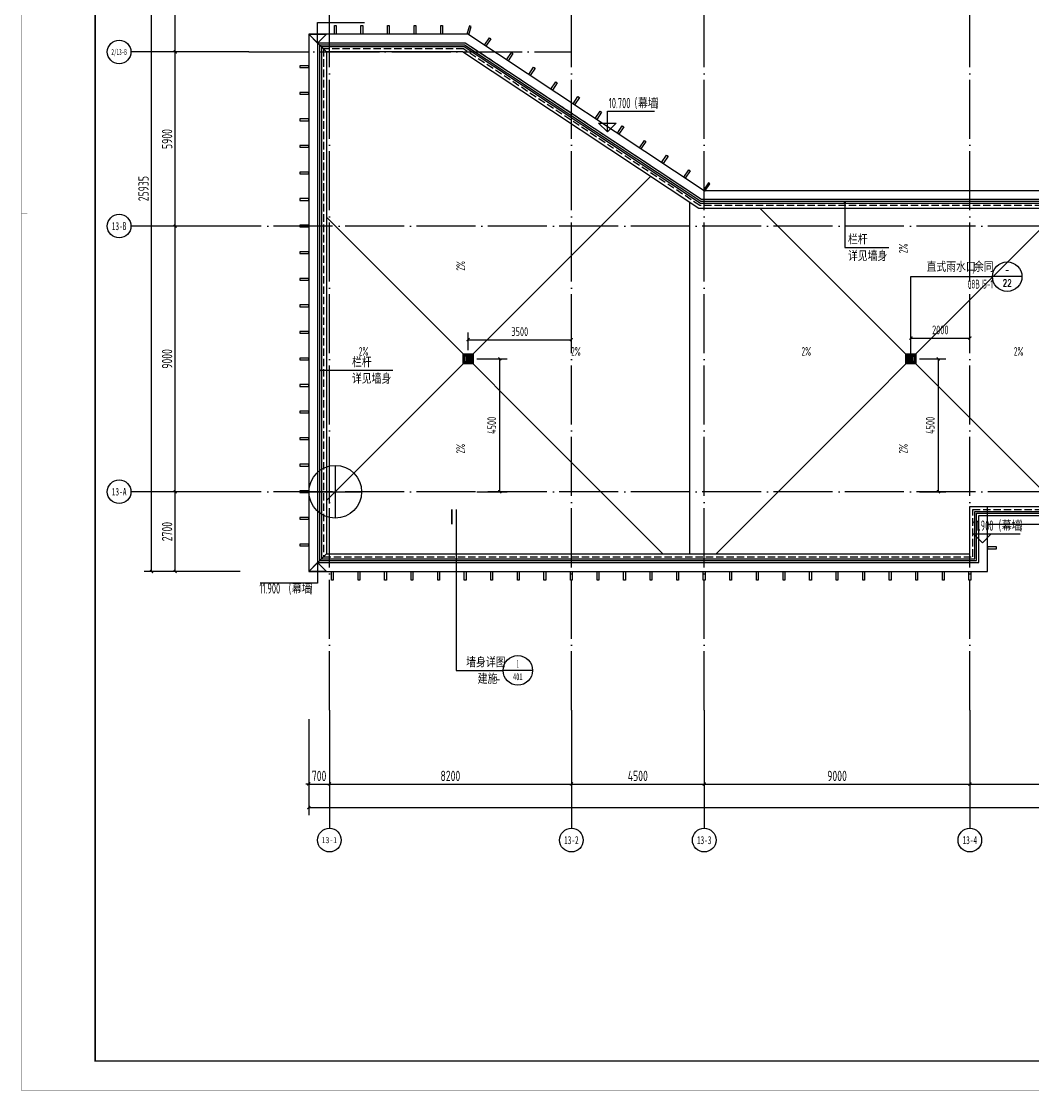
# Model space of a CAD drawing. Extents: x -228436 to 200315, y -41539 to 163917.
# Drawn here: x -10637 to 23627, y 104512 to 140735 of the extents above; entities that cross this region are included whole.
import ezdxf
from ezdxf.enums import TextEntityAlignment as Align

# ---------------------------------------------------------------- set-up
doc = ezdxf.new("R2010")
doc.units = 0
doc.header["$LTSCALE"] = 1000
doc.header["$MEASUREMENT"] = 0
doc.linetypes.add('X-104 13#平面$0$DASH', pattern=[0.35, 0.25, -0.1])
doc.linetypes.add('X-104 13#平面$0$DOTE', pattern=[2.42, 2, -0.2, 0.02, -0.2])
for name, color, linetype in [('01-标注_尺寸', 124, 'Continuous'), ('01-标注_符号', 200, 'Continuous'), ('02-TEXT_标注', 130, 'Continuous'), ('13#楼幕墙$0$A-C_幕墙龙骨', 133, 'Continuous'), ('13#楼幕墙$0$A-C_玻璃幕墙', 140, 'Continuous'), ('AXIS_TEXT', 7, 'Continuous'), ('X-104 13#平面$0$01-标注_标高', 200, 'Continuous'), ('X-104 13#平面$0$01-标注_符号', 200, 'Continuous'), ('X-104 13#平面$0$01-标注_轴线坐标', 132, 'Continuous'), ('X-104 13#平面$0$02-TEXT_标注', 130, 'Continuous'), ('X-104 13#平面$0$02-TEXT_轴号', 7, 'Continuous'), ('X-104 13#平面$0$A-E_栏杆', 232, 'Continuous'), ('X-104 13#平面$0$A-O_分水线', 127, 'Continuous'), ('X-104 13#平面$0$A-O_屋面', 201, 'Continuous'), ('X-104 13#平面$0$A-TECH_结构', 21, 'Continuous'), ('X-104 13#平面$0$A_AXIS-轴线', 36, 'X-104 13#平面$0$DOTE'), ('X-104 13#平面$0$X-104 13#平面$0$A-TECH_结构', 21, 'Continuous')]:
    doc.layers.add(name, color=color, linetype=linetype)
doc.layers.add('13#楼幕墙$0$04-不打印_辅助线', color=165, linetype='Continuous', plot=False)
doc.styles.add('_TCH_DIM', font='ros1.shx', dxfattribs={"width": 0.8, "bigfont": 'jd.shx'})
doc.styles.add('_TCH_DIM_T3', font='ros1.shx', dxfattribs={"width": 0.705882, "bigfont": 'jd.shx'})
doc.styles.add('_TCH_LABEL', font='COMPLEX.shx', dxfattribs={"width": 0.8, "bigfont": 'GBCBIG.shx'})
doc.styles.add('COMPLEX', font='COMPLEX')
doc.styles.add('X-104 13#平面$0$_TCH_AXIS', font='STXIHEI_0.TTF', dxfattribs={"width": 0.75})
doc.styles.add('X-104 13#平面$0$_TCH_DIM', font='ros1.shx', dxfattribs={"width": 0.8, "bigfont": 'jd.shx'})
doc.styles.add('X-104 13#平面$0$_TCH_DIM_T3', font='ros1.shx', dxfattribs={"width": 0.8, "bigfont": 'jd.shx'})
doc.styles.add('X-104 13#平面$0$_TCH_LABEL', font='STXIHEI_0.TTF', dxfattribs={"width": 0.75})
doc.dimstyles.new('_TCH_ARCH&&100', dxfattribs={"dimtxt": 297.5, "dimasz": 100, "dimexe": 250, "dimexo": 300, "dimgap": 126.25, "dimtad": 1, "dimdec": 0, "dimzin": 0, "dimdsep": 46, "dimtxsty": '_TCH_DIM_T3', "dimblk": 'ARCHTICK', "dimcen": 0.09, "dimclrt": 7, "dimazin": 2, "dimtfac": 1, "dimtdec": 0, "dimtix": 1, "dimtmove": 2, "dimatfit": 3, "dimfxl": 0, "dimtolj": 1, "dimtzin": 0, "dimarcsym": 0})
doc.dimstyles.new('X-104 13#平面$0$_TCH_ARCH&&100', dxfattribs={"dimtxt": 350, "dimasz": 100, "dimexe": 250, "dimexo": 300, "dimgap": 100, "dimtad": 1, "dimdec": 0, "dimzin": 0, "dimdsep": 46, "dimtxsty": 'X-104 13#平面$0$_TCH_DIM_T3', "dimblk": 'X-104 13#平面$0$_ArchTick', "dimcen": 0.09, "dimclrt": 7, "dimazin": 2, "dimtfac": 1, "dimtdec": 0, "dimtix": 1, "dimtmove": 2, "dimatfit": 3, "dimfxl": 0, "dimtolj": 1, "dimtzin": 0, "dimarcsym": 0})

# ---------------------------------------------------------------- blocks, each defined once
blk = doc.blocks.new('图框-A1')
for points, const_width in [([(0, 0), (841, 0), (841, 594), (0, 594)], 0.05), ([(766, 584), (25, 584), (25, 10), (766, 10)], 0.5)]:
    blk.add_lwpolyline(points, close=True, dxfattribs=dict(const_width=const_width))
at = {"const_width": 0.05}
blk.add_lwpolyline([(0, 297), (2, 297)], dxfattribs=at)
blk = doc.blocks.new('_AXISO')
blk.add_circle((0, 0), 0.5)
at = {"layer": 'AXIS_TEXT', "style": 'COMPLEX', "width": 1.041667}
blk.add_attdef('A', text='', height=0.56, dxfattribs=at).set_placement((-0.25, -0.28), (0.25, -0.28), align=Align.FIT)
blk = doc.blocks.new('X-104 13#平面$0$_ArchTick')
at = {"color": 0, "linetype": 'ByBlock', "const_width": 0.4}
blk.add_lwpolyline([(-0.5, -0.5), (0.5, 0.5)], dxfattribs=at)
blk = doc.blocks.new('*D767')
at = {"layer": 'Defpoints', "color": 0, "transparency": 16777216}
for p in [(-6225, 23235), (-2925, 23235), (-2925, -2700)]:
    blk.add_point(p, dxfattribs=at)
at = {"layer": 'X-104 13#平面$0$01-标注_轴线坐标', "color": 0, "lineweight": -2, "transparency": 16777216}
for p, q in [((-3225, 23235), (-6475, 23235)), ((-6225, -2700), (-6225, 23235)), ((-3225, -2700), (-6475, -2700))]:
    blk.add_line(p, q, dxfattribs=at)
at = {"layer": 'X-104 13#平面$0$01-标注_轴线坐标', "color": 0, "lineweight": -2, "transparency": 16777216, "xscale": 100, "yscale": 100, "zscale": 100}
for p, rotation in [((-6225, 23235), 90), ((-6225, -2700), 270)]:
    blk.add_blockref('X-104 13#平面$0$_ArchTick', p, dxfattribs=dict(at, rotation=rotation))
at = {"layer": 'X-104 13#平面$0$01-标注_轴线坐标', "color": 7, "transparency": 16777216, "insert": (-6500, 10268), "char_height": 350, "attachment_point": 5, "rotation": 90, "style": 'X-104 13#平面$0$_TCH_DIM_T3'}
blk.add_mtext('\\A1;25935', dxfattribs=at)
blk = doc.blocks.new('*D768')
at = {"layer": 'Defpoints', "color": 0, "transparency": 16777216}
for p in [(-5425, 0), (-2925, 0), (-2925, -2700)]:
    blk.add_point(p, dxfattribs=at)
at = {"layer": 'X-104 13#平面$0$01-标注_轴线坐标', "color": 0, "lineweight": -2, "transparency": 16777216}
for p, q in [((-3225, 0), (-5675, 0)), ((-5425, -2700), (-5425, 0)), ((-3225, -2700), (-5675, -2700))]:
    blk.add_line(p, q, dxfattribs=at)
at = {"layer": 'X-104 13#平面$0$01-标注_轴线坐标', "color": 0, "lineweight": -2, "transparency": 16777216, "xscale": 100, "yscale": 100, "zscale": 100}
for p, rotation in [((-5425, 0), 90), ((-5425, -2700), 270)]:
    blk.add_blockref('X-104 13#平面$0$_ArchTick', p, dxfattribs=dict(at, rotation=rotation))
at = {"layer": 'X-104 13#平面$0$01-标注_轴线坐标', "color": 7, "transparency": 16777216, "insert": (-5700, -1350), "char_height": 350, "attachment_point": 5, "rotation": 90, "style": 'X-104 13#平面$0$_TCH_DIM_T3'}
blk.add_mtext('\\A1;2700', dxfattribs=at)
blk = doc.blocks.new('*D769')
at = {"layer": 'Defpoints', "color": 0, "transparency": 16777216}
for p in [(-5425, 9000), (-2925, 9000), (-2925, 0)]:
    blk.add_point(p, dxfattribs=at)
at = {"layer": 'X-104 13#平面$0$01-标注_轴线坐标', "color": 0, "lineweight": -2, "transparency": 16777216}
for p, q in [((-3225, 9000), (-5675, 9000)), ((-5425, 0), (-5425, 9000)), ((-3225, 0), (-5675, 0))]:
    blk.add_line(p, q, dxfattribs=at)
at = {"layer": 'X-104 13#平面$0$01-标注_轴线坐标', "color": 0, "lineweight": -2, "transparency": 16777216, "xscale": 100, "yscale": 100, "zscale": 100}
for p, rotation in [((-5425, 9000), 90), ((-5425, 0), 270)]:
    blk.add_blockref('X-104 13#平面$0$_ArchTick', p, dxfattribs=dict(at, rotation=rotation))
at = {"layer": 'X-104 13#平面$0$01-标注_轴线坐标', "color": 7, "transparency": 16777216, "insert": (-5700, 4500), "char_height": 350, "attachment_point": 5, "rotation": 90, "style": 'X-104 13#平面$0$_TCH_DIM_T3'}
blk.add_mtext('\\A1;9000', dxfattribs=at)
blk = doc.blocks.new('*D770')
at = {"layer": 'Defpoints', "color": 0, "transparency": 16777216}
for p in [(-5425, 14900), (-2925, 14900), (-2925, 9000)]:
    blk.add_point(p, dxfattribs=at)
at = {"layer": 'X-104 13#平面$0$01-标注_轴线坐标', "color": 0, "lineweight": -2, "transparency": 16777216}
for p, q in [((-3225, 14900), (-5675, 14900)), ((-5425, 9000), (-5425, 14900)), ((-3225, 9000), (-5675, 9000))]:
    blk.add_line(p, q, dxfattribs=at)
at = {"layer": 'X-104 13#平面$0$01-标注_轴线坐标', "color": 0, "lineweight": -2, "transparency": 16777216, "xscale": 100, "yscale": 100, "zscale": 100}
for p, rotation in [((-5425, 14900), 90), ((-5425, 9000), 270)]:
    blk.add_blockref('X-104 13#平面$0$_ArchTick', p, dxfattribs=dict(at, rotation=rotation))
at = {"layer": 'X-104 13#平面$0$01-标注_轴线坐标', "color": 7, "transparency": 16777216, "insert": (-5700, 11950), "char_height": 350, "attachment_point": 5, "rotation": 90, "style": 'X-104 13#平面$0$_TCH_DIM_T3'}
blk.add_mtext('\\A1;5900', dxfattribs=at)
blk = doc.blocks.new('*D771')
at = {"layer": 'Defpoints', "color": 0, "transparency": 16777216}
for p in [(-5425, 18000), (-2925, 18000), (-2925, 14900)]:
    blk.add_point(p, dxfattribs=at)
at = {"layer": 'X-104 13#平面$0$01-标注_轴线坐标', "color": 0, "lineweight": -2, "transparency": 16777216}
for p, q in [((-3225, 18000), (-5675, 18000)), ((-5425, 14900), (-5425, 18000)), ((-3225, 14900), (-5675, 14900))]:
    blk.add_line(p, q, dxfattribs=at)
at = {"layer": 'X-104 13#平面$0$01-标注_轴线坐标', "color": 0, "lineweight": -2, "transparency": 16777216, "xscale": 100, "yscale": 100, "zscale": 100}
for p, rotation in [((-5425, 18000), 90), ((-5425, 14900), 270)]:
    blk.add_blockref('X-104 13#平面$0$_ArchTick', p, dxfattribs=dict(at, rotation=rotation))
at = {"layer": 'X-104 13#平面$0$01-标注_轴线坐标', "color": 7, "transparency": 16777216, "insert": (-5700, 16450), "char_height": 350, "attachment_point": 5, "rotation": 90, "style": 'X-104 13#平面$0$_TCH_DIM_T3'}
blk.add_mtext('\\A1;3100', dxfattribs=at)
blk = doc.blocks.new('*D773')
at = {"layer": 'Defpoints', "color": 0, "transparency": 16777216}
for p in [(-900, -7401), (58400, -7401), (58400, -10701)]:
    blk.add_point(p, dxfattribs=at)
at = {"layer": 'X-104 13#平面$0$01-标注_轴线坐标', "color": 0, "lineweight": -2, "transparency": 16777216}
for p, q in [((-900, -7701), (-900, -10951)), ((58400, -7701), (58400, -10951)), ((-900, -10701), (58400, -10701))]:
    blk.add_line(p, q, dxfattribs=at)
at = {"layer": 'X-104 13#平面$0$01-标注_轴线坐标', "color": 0, "lineweight": -2, "transparency": 16777216, "xscale": 100, "yscale": 100, "zscale": 100, "rotation": 180}
blk.add_blockref('X-104 13#平面$0$_ArchTick', (-900, -10701), dxfattribs=at)
at = {"layer": 'X-104 13#平面$0$01-标注_轴线坐标', "color": 0, "lineweight": -2, "transparency": 16777216, "xscale": 100, "yscale": 100, "zscale": 100}
blk.add_blockref('X-104 13#平面$0$_ArchTick', (58400, -10701), dxfattribs=at)
at = {"layer": 'X-104 13#平面$0$01-标注_轴线坐标', "color": 7, "transparency": 16777216, "insert": (28750, -10426), "char_height": 350, "attachment_point": 5, "style": 'X-104 13#平面$0$_TCH_DIM_T3'}
blk.add_mtext('\\A1;59300', dxfattribs=at)
blk = doc.blocks.new('*D774')
at = {"layer": 'Defpoints', "color": 0, "transparency": 16777216}
for p in [(-900, -7401), (-200, -7401), (-200, -9901)]:
    blk.add_point(p, dxfattribs=at)
at = {"layer": 'X-104 13#平面$0$01-标注_轴线坐标', "color": 0, "lineweight": -2, "transparency": 16777216}
for p, q in [((-900, -7701), (-900, -10151)), ((-200, -7701), (-200, -10151)), ((-900, -9901), (-1000, -9901)), ((-900, -9901), (-200, -9901)), ((-200, -9901), (-100, -9901))]:
    blk.add_line(p, q, dxfattribs=at)
at = {"layer": 'X-104 13#平面$0$01-标注_轴线坐标', "color": 0, "lineweight": -2, "transparency": 16777216, "xscale": 100, "yscale": 100, "zscale": 100}
blk.add_blockref('X-104 13#平面$0$_ArchTick', (-900, -9901), dxfattribs=at)
at = {"layer": 'X-104 13#平面$0$01-标注_轴线坐标', "color": 0, "lineweight": -2, "transparency": 16777216, "xscale": 100, "yscale": 100, "zscale": 100, "rotation": 180}
blk.add_blockref('X-104 13#平面$0$_ArchTick', (-200, -9901), dxfattribs=at)
at = {"layer": 'X-104 13#平面$0$01-标注_轴线坐标', "color": 7, "transparency": 16777216, "insert": (-550, -9626), "char_height": 350, "attachment_point": 5, "style": 'X-104 13#平面$0$_TCH_DIM_T3'}
blk.add_mtext('\\A1;700', dxfattribs=at)
blk = doc.blocks.new('*D775')
at = {"layer": 'Defpoints', "color": 0, "transparency": 16777216}
for p in [(-200, -7401), (8000, -7401), (8000, -9901)]:
    blk.add_point(p, dxfattribs=at)
at = {"layer": 'X-104 13#平面$0$01-标注_轴线坐标', "color": 0, "lineweight": -2, "transparency": 16777216}
for p, q in [((-200, -7701), (-200, -10151)), ((8000, -7701), (8000, -10151)), ((-200, -9901), (8000, -9901))]:
    blk.add_line(p, q, dxfattribs=at)
at = {"layer": 'X-104 13#平面$0$01-标注_轴线坐标', "color": 0, "lineweight": -2, "transparency": 16777216, "xscale": 100, "yscale": 100, "zscale": 100, "rotation": 180}
blk.add_blockref('X-104 13#平面$0$_ArchTick', (-200, -9901), dxfattribs=at)
at = {"layer": 'X-104 13#平面$0$01-标注_轴线坐标', "color": 0, "lineweight": -2, "transparency": 16777216, "xscale": 100, "yscale": 100, "zscale": 100}
blk.add_blockref('X-104 13#平面$0$_ArchTick', (8000, -9901), dxfattribs=at)
at = {"layer": 'X-104 13#平面$0$01-标注_轴线坐标', "color": 7, "transparency": 16777216, "insert": (3900, -9626), "char_height": 350, "attachment_point": 5, "style": 'X-104 13#平面$0$_TCH_DIM_T3'}
blk.add_mtext('\\A1;8200', dxfattribs=at)
blk = doc.blocks.new('*D776')
at = {"layer": 'Defpoints', "color": 0, "transparency": 16777216}
for p in [(8000, -7401), (12500, -7401), (12500, -9901)]:
    blk.add_point(p, dxfattribs=at)
at = {"layer": 'X-104 13#平面$0$01-标注_轴线坐标', "color": 0, "lineweight": -2, "transparency": 16777216}
for p, q in [((8000, -7701), (8000, -10151)), ((12500, -7701), (12500, -10151)), ((8000, -9901), (12500, -9901))]:
    blk.add_line(p, q, dxfattribs=at)
at = {"layer": 'X-104 13#平面$0$01-标注_轴线坐标', "color": 0, "lineweight": -2, "transparency": 16777216, "xscale": 100, "yscale": 100, "zscale": 100, "rotation": 180}
blk.add_blockref('X-104 13#平面$0$_ArchTick', (8000, -9901), dxfattribs=at)
at = {"layer": 'X-104 13#平面$0$01-标注_轴线坐标', "color": 0, "lineweight": -2, "transparency": 16777216, "xscale": 100, "yscale": 100, "zscale": 100}
blk.add_blockref('X-104 13#平面$0$_ArchTick', (12500, -9901), dxfattribs=at)
at = {"layer": 'X-104 13#平面$0$01-标注_轴线坐标', "color": 7, "transparency": 16777216, "insert": (10250, -9626), "char_height": 350, "attachment_point": 5, "style": 'X-104 13#平面$0$_TCH_DIM_T3'}
blk.add_mtext('\\A1;4500', dxfattribs=at)
blk = doc.blocks.new('*D777')
at = {"layer": 'Defpoints', "color": 0, "transparency": 16777216}
for p in [(12500, -7401), (21500, -7401), (21500, -9901)]:
    blk.add_point(p, dxfattribs=at)
at = {"layer": 'X-104 13#平面$0$01-标注_轴线坐标', "color": 0, "lineweight": -2, "transparency": 16777216}
for p, q in [((12500, -7701), (12500, -10151)), ((21500, -7701), (21500, -10151)), ((12500, -9901), (21500, -9901))]:
    blk.add_line(p, q, dxfattribs=at)
at = {"layer": 'X-104 13#平面$0$01-标注_轴线坐标', "color": 0, "lineweight": -2, "transparency": 16777216, "xscale": 100, "yscale": 100, "zscale": 100, "rotation": 180}
blk.add_blockref('X-104 13#平面$0$_ArchTick', (12500, -9901), dxfattribs=at)
at = {"layer": 'X-104 13#平面$0$01-标注_轴线坐标', "color": 0, "lineweight": -2, "transparency": 16777216, "xscale": 100, "yscale": 100, "zscale": 100}
blk.add_blockref('X-104 13#平面$0$_ArchTick', (21500, -9901), dxfattribs=at)
at = {"layer": 'X-104 13#平面$0$01-标注_轴线坐标', "color": 7, "transparency": 16777216, "insert": (17000, -9626), "char_height": 350, "attachment_point": 5, "style": 'X-104 13#平面$0$_TCH_DIM_T3'}
blk.add_mtext('\\A1;9000', dxfattribs=at)
blk = doc.blocks.new('*D778')
at = {"layer": 'Defpoints', "color": 0, "transparency": 16777216}
for p in [(21500, -7401), (30500, -7401), (30500, -9901)]:
    blk.add_point(p, dxfattribs=at)
at = {"layer": 'X-104 13#平面$0$01-标注_轴线坐标', "color": 0, "lineweight": -2, "transparency": 16777216}
for p, q in [((21500, -7701), (21500, -10151)), ((30500, -7701), (30500, -10151)), ((21500, -9901), (30500, -9901))]:
    blk.add_line(p, q, dxfattribs=at)
at = {"layer": 'X-104 13#平面$0$01-标注_轴线坐标', "color": 0, "lineweight": -2, "transparency": 16777216, "xscale": 100, "yscale": 100, "zscale": 100, "rotation": 180}
blk.add_blockref('X-104 13#平面$0$_ArchTick', (21500, -9901), dxfattribs=at)
at = {"layer": 'X-104 13#平面$0$01-标注_轴线坐标', "color": 0, "lineweight": -2, "transparency": 16777216, "xscale": 100, "yscale": 100, "zscale": 100}
blk.add_blockref('X-104 13#平面$0$_ArchTick', (30500, -9901), dxfattribs=at)
at = {"layer": 'X-104 13#平面$0$01-标注_轴线坐标', "color": 7, "transparency": 16777216, "insert": (26000, -9626), "char_height": 350, "attachment_point": 5, "style": 'X-104 13#平面$0$_TCH_DIM_T3'}
blk.add_mtext('\\A1;9000', dxfattribs=at)
blk = doc.blocks.new('13#楼幕墙$0$A$C1D2C5D5E')
at = {"layer": '13#楼幕墙$0$04-不打印_辅助线'}
for points in [[(0, 893), (0, -893)], [(-200, -400), (-200, 400)], [(-893, 0), (893, 0)]]:
    blk.add_lwpolyline(points, dxfattribs=at)
blk.add_circle((0, 0), 893, dxfattribs=at)
blk = doc.blocks.new('*U110')
at = {"layer": '13#楼幕墙$0$A-C_幕墙龙骨'}
blk.add_lwpolyline([(30, -150), (-30, -150), (-30, 150), (30, 150)], close=True, dxfattribs=at)
blk = doc.blocks.new('*U111')
at = {"layer": '13#楼幕墙$0$A-C_幕墙龙骨', "color": 0, "linetype": 'ByBlock', "lineweight": -2, "transparency": 16777216}
for p in [(-21600, 0), (-20700, 0), (-19800, 0), (-18900, 0), (-18000, 0), (-17100, 0), (-16200, 0), (-15300, 0), (-14400, 0), (-13500, 0), (-12600, 0), (-11700, 0), (-10800, 0), (-9900, 0), (-9000, 0), (-8100, 0), (-7200, 0), (-6300, 0), (-5400, 0), (-4500, 0), (-3600, 0), (-2700, 0), (-1800, 0), (-900, 0), (0, 0)]:
    blk.add_blockref('*U110', p, dxfattribs=at)
blk = doc.blocks.new('*U112')
at = {"layer": '13#楼幕墙$0$A-C_幕墙龙骨'}
blk.add_lwpolyline([(-150, -30), (150, -30), (150, 30), (-150, 30)], close=True, dxfattribs=at)
blk = doc.blocks.new('*U113')
at = {"layer": '13#楼幕墙$0$A-C_幕墙龙骨', "color": 0, "linetype": 'ByBlock', "lineweight": -2, "transparency": 16777216}
for p in [(0, 16200), (0, 15300), (0, 14400), (0, 13500), (0, 12600), (0, 11700), (0, 10800), (0, 9900), (0, 9000), (0, 8100), (0, 7200), (0, 6300), (0, 5400), (0, 4500), (0, 3600), (0, 2700), (0, 1800), (0, 900), (0, 0)]:
    blk.add_blockref('*U112', p, dxfattribs=at)
blk = doc.blocks.new('*U114')
at = {"layer": '13#楼幕墙$0$A-C_幕墙龙骨'}
blk.add_lwpolyline([(30, -150), (-30, -150), (-30, 150), (30, 150)], close=True, dxfattribs=at)
blk = doc.blocks.new('*U115')
at = {"layer": '13#楼幕墙$0$A-C_幕墙龙骨', "color": 0, "linetype": 'ByBlock', "lineweight": -2, "transparency": 16777216}
for p in [(-3600, 0), (-2700, 0), (-1800, 0), (-900, 0), (0, 0)]:
    blk.add_blockref('*U114', p, dxfattribs=at)
blk = doc.blocks.new('*U116')
at = {"layer": '13#楼幕墙$0$A-C_幕墙龙骨'}
blk.add_lwpolyline([(30, -150), (-30, -150), (-30, 150), (30, 150)], close=True, dxfattribs=at)
blk = doc.blocks.new('*U117')
at = {"layer": '13#楼幕墙$0$A-C_幕墙龙骨', "color": 0, "linetype": 'ByBlock', "lineweight": -2, "transparency": 16777216}
for p in [(-8100, 0), (-7200, 0), (-6300, 0), (-5400, 0), (-4500, 0), (-3600, 0), (-2700, 0), (-1800, 0), (-900, 0), (0, 0)]:
    blk.add_blockref('*U116', p, dxfattribs=at)
blk = doc.blocks.new('13#楼幕墙')
at = {"layer": '13#楼幕墙$0$A-C_幕墙龙骨'}
for points in [[(4519, 140283), (4604, 140566), (4546, 140583), (4461, 140300)], [(12525, 134983), (12691, 135233), (12641, 135267), (12475, 135016), (12525, 134983)]]:
    blk.add_lwpolyline(points, dxfattribs=at)
blk.add_lwpolyline([(22100, 122870), (22400, 122870), (22400, 122930), (22100, 122930)], close=True, dxfattribs=at)
at = {"layer": '13#楼幕墙$0$A-C_玻璃幕墙'}
for p, q in [((4493, 140300), (-900, 140300)), ((-900, 140300), (-900, 122100)), ((12500, 135000), (4493, 140300)), ((37800, 135000), (12500, 135000)), ((22100, 122100), (22100, 123700)), ((22100, 123700), (58400, 123700)), ((-900, 122100), (22100, 122100))]:
    blk.add_line(p, q, dxfattribs=at)
blk.add_blockref('13#楼幕墙$0$A$C1D2C5D5E', (0, 124800))
at = {"layer": '13#楼幕墙$0$A-C_幕墙龙骨'}
for name, p in [('*U115', (3600, 140450)), ('*U113', (-1050, 123000)), ('*U111', (21500, 121950))]:
    blk.add_blockref(name, p, dxfattribs=at)
at = {"layer": '13#楼幕墙$0$A-C_幕墙龙骨', "rotation": 326.5000000000508}
blk.add_blockref('*U117', (11916, 135566), dxfattribs=at)
blk = doc.blocks.new('X-104 13#平面$0$ys')
blk.add_line((6500, 5311), (6500, -6600))
for points in [[(-5800, -4800), (5183, 6183)], [(7400, -6600), (19100, 5100)], [(19000, -5000), (8900, 5100)], [(5600, -6600), (-5800, 4800)]]:
    blk.add_lwpolyline(points)
blk = doc.blocks.new('X-104 13#平面$0$jtkjuyriuy')
h = blk.add_hatch()
h.set_pattern_fill('ANSI31', color=8, scale=30, angle=45)
h.set_pattern_definition([(90, (0, 0), (-47.625, 1e-14), [])])
h.paths.add_polyline_path([(-138, 138), (138, 138), (138, -138), (-138, -138)])
for points in [[(-168, 168), (168, 168), (168, -168), (-168, -168)], [(-138, 138), (138, 138), (138, -138), (-138, -138)]]:
    blk.add_lwpolyline(points, close=True)
blk = doc.blocks.new('X-104 13#平面$0$A$C45D52E12')
at = {"layer": 'X-104 13#平面$0$X-104 13#平面$0$A-TECH_结构'}
blk.add_lwpolyline([(58300, -18800), (58300, 820), (53473, 4870), (38300, -3873), (38300, -8100), (12610, -8100), (4602, -2800), (-400, -2800), (-400, -20400), (22000, -20400), (22000, -18800)], close=True, dxfattribs=at)
blk = doc.blocks.new('_ArchTick')
at = {"color": 0, "linetype": 'ByBlock', "const_width": 0.4}
blk.add_lwpolyline([(-0.5, -0.5), (0.5, 0.5)], dxfattribs=at)
blk = doc.blocks.new('*D691')
at = {"layer": '01-标注_尺寸', "color": 0, "lineweight": -2, "transparency": 16777216}
for p, q in [((4500, 129600), (4500, 130201)), ((8000, 129600), (8000, 130201)), ((4500, 129951), (8000, 129951))]:
    blk.add_line(p, q, dxfattribs=at)
at = {"layer": 'Defpoints', "color": 0, "transparency": 16777216}
for p in [(8000, 129951), (4500, 129300), (8000, 129300)]:
    blk.add_point(p, dxfattribs=at)
at = {"layer": '01-标注_尺寸', "color": 0, "lineweight": -2, "transparency": 16777216, "xscale": 100, "yscale": 100, "zscale": 100, "rotation": 180}
blk.add_blockref('_ArchTick', (4500, 129951), dxfattribs=at)
at = {"layer": '01-标注_尺寸', "color": 0, "lineweight": -2, "transparency": 16777216, "xscale": 100, "yscale": 100, "zscale": 100}
blk.add_blockref('_ArchTick', (8000, 129951), dxfattribs=at)
at = {"layer": '01-标注_尺寸', "color": 7, "transparency": 16777216, "insert": (6250, 130226), "char_height": 297.5, "attachment_point": 5, "style": '_TCH_DIM_T3'}
blk.add_mtext('\\A1;3500', dxfattribs=at)
blk = doc.blocks.new('*D692')
at = {"layer": '01-标注_尺寸', "color": 0, "lineweight": -2, "transparency": 16777216}
for p, q in [((4800, 129300), (5823, 129300)), ((5573, 124800), (5573, 129300)), ((4800, 124800), (5823, 124800))]:
    blk.add_line(p, q, dxfattribs=at)
at = {"layer": 'Defpoints', "color": 0, "transparency": 16777216}
for p in [(4500, 129300), (5573, 129300), (4500, 124800)]:
    blk.add_point(p, dxfattribs=at)
at = {"layer": '01-标注_尺寸', "color": 0, "lineweight": -2, "transparency": 16777216, "xscale": 100, "yscale": 100, "zscale": 100}
for p, rotation in [((5573, 129300), 90), ((5573, 124800), 270)]:
    blk.add_blockref('_ArchTick', p, dxfattribs=dict(at, rotation=rotation))
at = {"layer": '01-标注_尺寸', "color": 7, "transparency": 16777216, "insert": (5298, 127050), "char_height": 297.5, "attachment_point": 5, "rotation": 90, "style": '_TCH_DIM_T3'}
blk.add_mtext('\\A1;4500', dxfattribs=at)
blk = doc.blocks.new('*D693')
at = {"layer": '01-标注_尺寸', "color": 0, "lineweight": -2, "transparency": 16777216}
for p, q in [((19800, 129300), (20683, 129300)), ((20433, 124800), (20433, 129300)), ((19800, 124800), (20683, 124800))]:
    blk.add_line(p, q, dxfattribs=at)
at = {"layer": 'Defpoints', "color": 0, "transparency": 16777216}
for p in [(19500, 129300), (20433, 129300), (19500, 124800)]:
    blk.add_point(p, dxfattribs=at)
at = {"layer": '01-标注_尺寸', "color": 0, "lineweight": -2, "transparency": 16777216, "xscale": 100, "yscale": 100, "zscale": 100}
for p, rotation in [((20433, 129300), 90), ((20433, 124800), 270)]:
    blk.add_blockref('_ArchTick', p, dxfattribs=dict(at, rotation=rotation))
at = {"layer": '01-标注_尺寸', "color": 7, "transparency": 16777216, "insert": (20158, 127050), "char_height": 297.5, "attachment_point": 5, "rotation": 90, "style": '_TCH_DIM_T3'}
blk.add_mtext('\\A1;4500', dxfattribs=at)
blk = doc.blocks.new('*D694')
at = {"layer": '01-标注_尺寸', "color": 0, "lineweight": -2, "transparency": 16777216}
for p, q in [((19500, 129600), (19500, 130258)), ((21500, 129600), (21500, 130258)), ((19500, 130008), (21500, 130008))]:
    blk.add_line(p, q, dxfattribs=at)
at = {"layer": 'Defpoints', "color": 0, "transparency": 16777216}
for p in [(21500, 130008), (19500, 129300), (21500, 129300)]:
    blk.add_point(p, dxfattribs=at)
at = {"layer": '01-标注_尺寸', "color": 0, "lineweight": -2, "transparency": 16777216, "xscale": 100, "yscale": 100, "zscale": 100, "rotation": 180}
blk.add_blockref('_ArchTick', (19500, 130008), dxfattribs=at)
at = {"layer": '01-标注_尺寸', "color": 0, "lineweight": -2, "transparency": 16777216, "xscale": 100, "yscale": 100, "zscale": 100}
blk.add_blockref('_ArchTick', (21500, 130008), dxfattribs=at)
at = {"layer": '01-标注_尺寸', "color": 7, "transparency": 16777216, "insert": (20500, 130283), "char_height": 297.5, "attachment_point": 5, "style": '_TCH_DIM_T3'}
blk.add_mtext('\\A1;2000', dxfattribs=at)
blk = doc.blocks.new('X-104 13#平面$0$zzzzx')
at = {"layer": 'X-104 13#平面$0$01-标注_轴线坐标'}
for p, q in [((-2925, 14900), (-6925, 14900)), ((-2925, 9000), (-6925, 9000)), ((-2925, 0), (-6925, 0)), ((-200, -7401), (-200, -11401)), ((8000, -7401), (8000, -11401)), ((12500, -7401), (12500, -11401)), ((21500, -7401), (21500, -11401))]:
    blk.add_line(p, q, dxfattribs=at)
at = {"layer": 'X-104 13#平面$0$A_AXIS-轴线', "linetype": 'X-104 13#平面$0$DOTE'}
for p, q in [((-200, -7401), (-200, 28620.3)), ((8000, -7401), (8000, 28620.3)), ((12500, -7401), (12500, 28620.3)), ((21500, -7401), (21500, 28620.3)), ((60408.4, 9000), (-2925, 9000)), ((60408.4, 0), (-2925, 0))]:
    blk.add_line(p, q, dxfattribs=at)
at = {"layer": 'X-104 13#平面$0$01-标注_轴线坐标'}
ref = blk.add_blockref('_AXISO', (-7325, 14900), dxfattribs=dict(at, xscale=800, yscale=800, zscale=800))
ref.add_attrib('A', '2/13-B', dxfattribs={"layer": 'X-104 13#平面$0$02-TEXT_轴号', "height": 199.24, "style": 'X-104 13#平面$0$_TCH_AXIS', "width": 0.870646}).set_placement((-7586.7, 14800.4), (-7063.3, 14800.4), align=Align.FIT)
ref = blk.add_blockref('_AXISO', (-7325, 9000), dxfattribs=dict(at, xscale=800, yscale=800, zscale=800))
ref.add_attrib('A', '13-B', dxfattribs={"layer": 'X-104 13#平面$0$02-TEXT_轴号', "height": 271, "style": 'X-104 13#平面$0$_TCH_AXIS', "width": 0.894301}).set_placement((-7570, 8864.5), (-7080, 8864.5), align=Align.FIT)
ref = blk.add_blockref('_AXISO', (-7325, 0), dxfattribs=dict(at, xscale=800, yscale=800, zscale=800))
ref.add_attrib('A', '13-A', dxfattribs={"layer": 'X-104 13#平面$0$02-TEXT_轴号', "height": 253.02, "style": 'X-104 13#平面$0$_TCH_AXIS', "width": 0.902115}).set_placement((-7574.8, -126.5), (-7075.2, -126.5), align=Align.FIT)
ref = blk.add_blockref('_AXISO', (-200, -11801), dxfattribs=dict(at, xscale=800, yscale=800, zscale=800))
ref.add_attrib('A', '13-1', dxfattribs={"layer": 'X-104 13#平面$0$02-TEXT_轴号', "height": 205.45, "style": 'X-104 13#平面$0$_TCH_AXIS', "width": 1.266585}).set_placement((-460.5, -11903.7), (60.5, -11903.7), align=Align.FIT)
ref = blk.add_blockref('_AXISO', (8000, -11801), dxfattribs=dict(at, xscale=800, yscale=800, zscale=800))
ref.add_attrib('A', '13-2', dxfattribs={"layer": 'X-104 13#平面$0$02-TEXT_轴号', "height": 271.23, "style": 'X-104 13#平面$0$_TCH_AXIS', "width": 0.902277}).set_placement((7755, -11936.6), (8245, -11936.6), align=Align.FIT)
ref = blk.add_blockref('_AXISO', (12500, -11801), dxfattribs=dict(at, xscale=800, yscale=800, zscale=800))
ref.add_attrib('A', '13-3', dxfattribs={"layer": 'X-104 13#平面$0$02-TEXT_轴号', "height": 271.46, "style": 'X-104 13#平面$0$_TCH_AXIS', "width": 0.901283}).set_placement((12255.1, -11936.7), (12744.9, -11936.7), align=Align.FIT)
ref = blk.add_blockref('_AXISO', (21500, -11801), dxfattribs=dict(at, xscale=800, yscale=800, zscale=800))
ref.add_attrib('A', '13-4', dxfattribs={"layer": 'X-104 13#平面$0$02-TEXT_轴号', "height": 270.2, "style": 'X-104 13#平面$0$_TCH_AXIS', "width": 0.906749}).set_placement((21254.7, -11936.1), (21745.3, -11936.1), align=Align.FIT)
for p1, p2, distance, picture, middle in [((-2925, -2700), (-2925, 23235.1), 3300, '*D767', (-6500, 10267.5)), ((-2925, 14900), (-2925, 18000), 2500, '*D771', (-5700, 16450)), ((-2925, 9000), (-2925, 14900), 2500, '*D770', (-5700, 11950)), ((-2925, 0), (-2925, 9000), 2500, '*D769', (-5700, 4500)), ((-2925, -2700), (-2925, 0), 2500, '*D768', (-5700, -1350)), ((-900, -7401), (-200, -7401), -2500, '*D774', (-550, -9626)), ((-900, -7401), (58400, -7401), -3300, '*D773', (28750, -10426)), ((-200, -7401), (8000, -7401), -2500, '*D775', (3900, -9626)), ((8000, -7401), (12500, -7401), -2500, '*D776', (10250, -9626)), ((12500, -7401), (21500, -7401), -2500, '*D777', (17000, -9626)), ((21500, -7401), (30500, -7401), -2500, '*D778', (26000, -9626))]:
    dim = blk.add_aligned_dim(p1=p1, p2=p2, distance=distance, dimstyle='X-104 13#平面$0$_TCH_ARCH&&100', dxfattribs=at)
    dim.commit()
    dim.dimension.update_dxf_attribs({"geometry": picture, "text_midpoint": middle})
blk = doc.blocks.new('X-104 13#平面')
at = {"layer": 'X-104 13#平面$0$01-标注_标高'}
for p, q in [((-600, 140000), (-600, 140700)), ((-600, 140700), (991.3, 140700)), ((-600, 140000), (-900, 140300)), ((-900, 140300), (-300, 140300)), ((-600, 140000), (-300, 140300)), ((9221.9, 136988.4), (9221.9, 137688.4)), ((9221.9, 137688.4), (10813.2, 137688.4)), ((9221.9, 136988.4), (8921.9, 137288.4)), ((8921.9, 137288.4), (9521.9, 137288.4)), ((9221.9, 136988.4), (9521.9, 137288.4)), ((21926.4, 123073.7), (21626.4, 123373.7)), ((21626.4, 123373.7), (23204.9, 123373.7)), ((21926.4, 123073.7), (22226.4, 123373.7)), ((-600, 122400), (-900, 122100)), ((-300, 122100), (-900, 122100)), ((-600, 122400), (-300, 122100)), ((-600, 122400), (-600, 121700)), ((-600, 121700), (-2542.3, 121700))]:
    blk.add_line(p, q, dxfattribs=at)
at = {"layer": 'X-104 13#平面$0$01-标注_符号'}
for p, q in [((17265.2, 134604.1), (17265.2, 133071.8)), ((17265.2, 133071.8), (18753.9, 133071.8)), ((-470, 128914.7), (459.2, 128914.7)), ((459.2, 128914.7), (1947.9, 128914.7)), ((4100, 124200), (4100, 118748)), ((4100, 118748), (5684.1, 118748)), ((6684.1, 118748), (5684.1, 118748))]:
    blk.add_line(p, q, dxfattribs=at)
at = {"layer": 'X-104 13#平面$0$01-标注_符号', "const_width": 40}
for points in [[(17265.2, 134624.1, 1), (17265.2, 134584.1, 1)], [(-490, 128914.7, 1), (-450, 128914.7, 1)]]:
    blk.add_lwpolyline(points, format="xyb", close=True, dxfattribs=at)
at = {"layer": 'X-104 13#平面$0$01-标注_符号', "const_width": 50}
blk.add_lwpolyline([(3950, 124200), (3950, 123700)], dxfattribs=at)
at = {"layer": 'X-104 13#平面$0$01-标注_符号'}
blk.add_circle((6184.1, 118748), 500, dxfattribs=at)
at = {"layer": 'X-104 13#平面$0$A-E_栏杆'}
for p, q in [((4381.2, 139930), (-530, 139930)), ((-530, 139930), (-530, 122470)), ((4363.2, 139870), (-470, 139870)), ((-470, 139870), (-470, 122530)), ((12370.6, 134570), (4363.2, 139870)), ((12388.6, 134630), (4381.2, 139930)), ((38230, 134570), (12370.6, 134570)), ((38170, 134630), (12388.6, 134630)), ((21670, 122530), (21670, 124130)), ((21670, 124130), (57970, 124130)), ((21730, 122470), (21730, 124070)), ((21730, 124070), (58030, 124070)), ((-530, 122470), (21730, 122470)), ((-470, 122530), (21670, 122530))]:
    blk.add_line(p, q, dxfattribs=at)
at = {"layer": 'X-104 13#平面$0$A-O_屋面'}
blk.add_lwpolyline([(58400, 123700), (58400, 143760), (53305, 148035), (37800, 139100), (37800, 135000), (12500, 135000), (4492.6, 140300), (-900, 140300), (-900, 122100), (22100, 122100), (22100, 123700)], close=True, dxfattribs=at)
for points in [[(57800, 143250), (57800, 143480.2), (53240.9, 147305.6), (38400, 138753.3), (38400, 134400), (12319.4, 134400), (4312, 139700), (-300, 139700), (-300, 122700), (21500, 122700), (21500, 124300), (57800, 124300), (57800, 126850)], [(-300, 139700), (-900, 140300)], [(22100, 123700), (22100, 124300)], [(-300, 122700), (-900, 122100)]]:
    blk.add_lwpolyline(points, dxfattribs=at)
at = {"layer": 'X-104 13#平面$0$A-TECH_结构', "linetype": 'X-104 13#平面$0$DASH'}
blk.add_lwpolyline([(58100, 124000), (58100, 143620), (53261.3, 147680.2), (38100, 138926.8), (38100, 134700), (12409.7, 134700), (4402.3, 140000), (-600, 140000), (-600, 122400), (21800, 122400), (21800, 124000)], close=True, dxfattribs=at)
blk.add_lwpolyline([(57900, 143526.7), (53240, 147436.9), (38300, 138811.3), (38300, 134500), (12349.5, 134500), (4342.1, 139800), (-400, 139800), (-400, 122600), (21600, 122600), (21600, 124200), (57900, 124200), (57900, 143526.7)], dxfattribs=at)
at = {"layer": 'X-104 13#平面$0$A_AXIS-轴线', "linetype": 'X-104 13#平面$0$DOTE'}
blk.add_line((-2925, 139700), (8000, 139700), dxfattribs=at)
at = {"xscale": 100, "yscale": 100, "zscale": 100}
blk.add_blockref('图框-A1', (-10634.5, 104514.8), dxfattribs=at)
for name, p in [('X-104 13#平面$0$zzzzx', (0, 124800)), ('X-104 13#平面$0$A$C45D52E12', (-200, 142800))]:
    blk.add_blockref(name, p)
at = {"layer": 'X-104 13#平面$0$A-O_分水线'}
for name, p in [('X-104 13#平面$0$ys', (5500, 129300)), ('X-104 13#平面$0$jtkjuyriuy', (4500, 129300)), ('X-104 13#平面$0$jtkjuyriuy', (19500, 129300))]:
    blk.add_blockref(name, p, dxfattribs=at)
at = {"layer": 'X-104 13#平面$0$A-TECH_结构'}
blk.add_blockref('13#楼幕墙', (0, 0), dxfattribs=at)
at = {"layer": 'X-104 13#平面$0$02-TEXT_标注', "style": 'X-104 13#平面$0$_TCH_DIM'}
for s, height, width, p in [('10.700', 350, 0.64, (9264.2, 137793.4)), ('(', 350, 0.64, (10148.4, 137793.4)), ('幕墙', 347.29, 0.8, (10252.9, 137793.4)), (')', 350, 0.64, (10873.7, 137793.4)), ('栏杆', 347.29, 0.8, (17370.2, 133176.8)), ('详见墙身', 347.29, 0.8, (17370.2, 132616.8)), ('栏杆', 347.29, 0.8, (564.2, 129019.7)), ('详见墙身', 347.29, 0.8, (564.2, 128459.7)), ('11.900', 350, 0.64, (21596.2, 123478.7)), ('(', 350, 0.64, (22480.3, 123478.7)), ('幕墙', 347.29, 0.8, (22584.9, 123478.7)), (')', 350, 0.64, (23205.7, 123478.7)), ('(', 350, 0.64, (-1575.1, 121350)), ('幕墙', 347.29, 0.8, (-1470.5, 121350)), (')', 350, 0.64, (-849.8, 121350)), ('11.900', 350, 0.64, (-2572.3, 121350)), ('墙身详图', 347.29, 0.8, (4435.2, 118853)), ('建施', 347.29, 0.8, (4823.9, 118293)), ('-', 350, 0.64, (5444.7, 118293))]:
    blk.add_text(s, height=height, dxfattribs=dict(at, width=width)).set_placement(p)
at = {"layer": 'X-104 13#平面$0$02-TEXT_标注', "style": 'X-104 13#平面$0$_TCH_LABEL'}
for s, height, width, p, p2 in [('1', 271.7, 0.345545, (6158, 118839), (6210.2, 118839)), ('401', 230.02, 0.839903, (6022.9, 118420.6), (6345.3, 118420.6))]:
    blk.add_text(s, height=height, dxfattribs=dict(at, width=width)).set_placement(p, p2, align=Align.FIT)

msp = doc.modelspace()

# ---------------------------------------------------------------- linework, layer by layer
at = {"layer": '01-标注_符号'}
for p, q in [((19500, 132087.6), (22266.9, 132087.6)), ((19500, 129317.8), (19500, 132087.6)), ((23266.9, 132087.6), (22266.9, 132087.6))]:
    msp.add_line(p, q, dxfattribs=at)
for points in [[(19500, 133228.6, 0, 0, 0), (19500, 132689.9, 80, 0, 0), (19500, 132389.9, 0, 0, 0)], [(4500, 132638.7, 0, 0, 0), (4500, 132100, 80, 0, 0), (4500, 131800, 0, 0, 0)], [(661.3, 129300, 0, 0, 0), (1200, 129300, 80, 0, 0), (1500, 129300, 0, 0, 0)], [(8338.7, 129300, 0, 0, 0), (7800, 129300, 80, 0, 0), (7500, 129300, 0, 0, 0)], [(15661.3, 129300, 0, 0, 0), (16200, 129300, 80, 0, 0), (16500, 129300, 0, 0, 0)], [(23338.7, 129300, 0, 0, 0), (22800, 129300, 80, 0, 0), (22500, 129300, 0, 0, 0)], [(4500, 125961.3, 0, 0, 0), (4500, 126500, 80, 0, 0), (4500, 126800, 0, 0, 0)], [(19500, 125961.3, 0, 0, 0), (19500, 126500, 80, 0, 0), (19500, 126800, 0, 0, 0)]]:
    msp.add_lwpolyline(points, format="xyseb", dxfattribs=at)
for centre, radius in [((22766.9, 132087.6), 500), ((19500, 129300), 17.8)]:
    msp.add_circle(centre, radius, dxfattribs=at)

# ---------------------------------------------------------------- block references
msp.add_blockref('X-104 13#平面', (0, 0))

# ---------------------------------------------------------------- texts
at = {"layer": '02-TEXT_标注', "style": '_TCH_DIM', "width": 0.564706}
for p in [(19395, 132880.6), (4395, 132290.7), (4395, 126096.5), (19395, 126096.5)]:
    msp.add_text('2%%%', height=297.5, rotation=90, dxfattribs=at).set_placement(p)
at = {"layer": '02-TEXT_标注', "style": '_TCH_DIM'}
for s, height, width, p in [('直式雨水口', 347.29, 0.8, (20033, 132249.3)), ('余同', 347.29, 0.8, (21641, 132249.3)), (',', 297.5, 0.564706, (21585, 132249.3)), ('08BJ5-1', 297.5, 0.564706, (21428.3, 131685.1)), ('2%%%', 297.5, 0.564706, (796.5, 129405)), ('2%%%', 297.5, 0.564706, (7990.7, 129405)), ('2%%%', 297.5, 0.564706, (15796.5, 129405)), ('2%%%', 297.5, 0.564706, (22990.7, 129405))]:
    msp.add_text(s, height=height, dxfattribs=dict(at, width=width)).set_placement(p)
at = {"layer": '02-TEXT_标注', "style": '_TCH_LABEL', "width": 0.777778}
msp.add_text('-', height=265.1, dxfattribs=at).set_placement((22696.2, 132179.6), (22837.6, 132179.6), align=Align.FIT)
at = {"layer": '02-TEXT_标注', "style": '_TCH_LABEL'}
msp.add_text('22', height=235.02, dxfattribs=at).set_placement((22614.7, 131756.1), (22919.1, 131756.1), align=Align.FIT)

# ---------------------------------------------------------------- dimensions: what is measured, and where the dimension line sits
at = {"layer": '01-标注_尺寸'}
for p1, p2, distance, picture, middle in [((4500, 129300), (8000, 129300), 650.9, '*D691', (6250, 130225.9)), ((19500, 129300), (21500, 129300), 707.7, '*D694', (20500, 130282.7)), ((4500, 124800), (4500, 129300), -1072.6, '*D692', (5297.6, 127050)), ((19500, 124800), (19500, 129300), -932.7, '*D693', (20157.7, 127050))]:
    dim = msp.add_aligned_dim(p1=p1, p2=p2, distance=distance, dimstyle='_TCH_ARCH&&100', dxfattribs=at)
    dim.commit()
    dim.dimension.update_dxf_attribs({"geometry": picture, "text_midpoint": middle})

doc.saveas('drawing.dxf')
